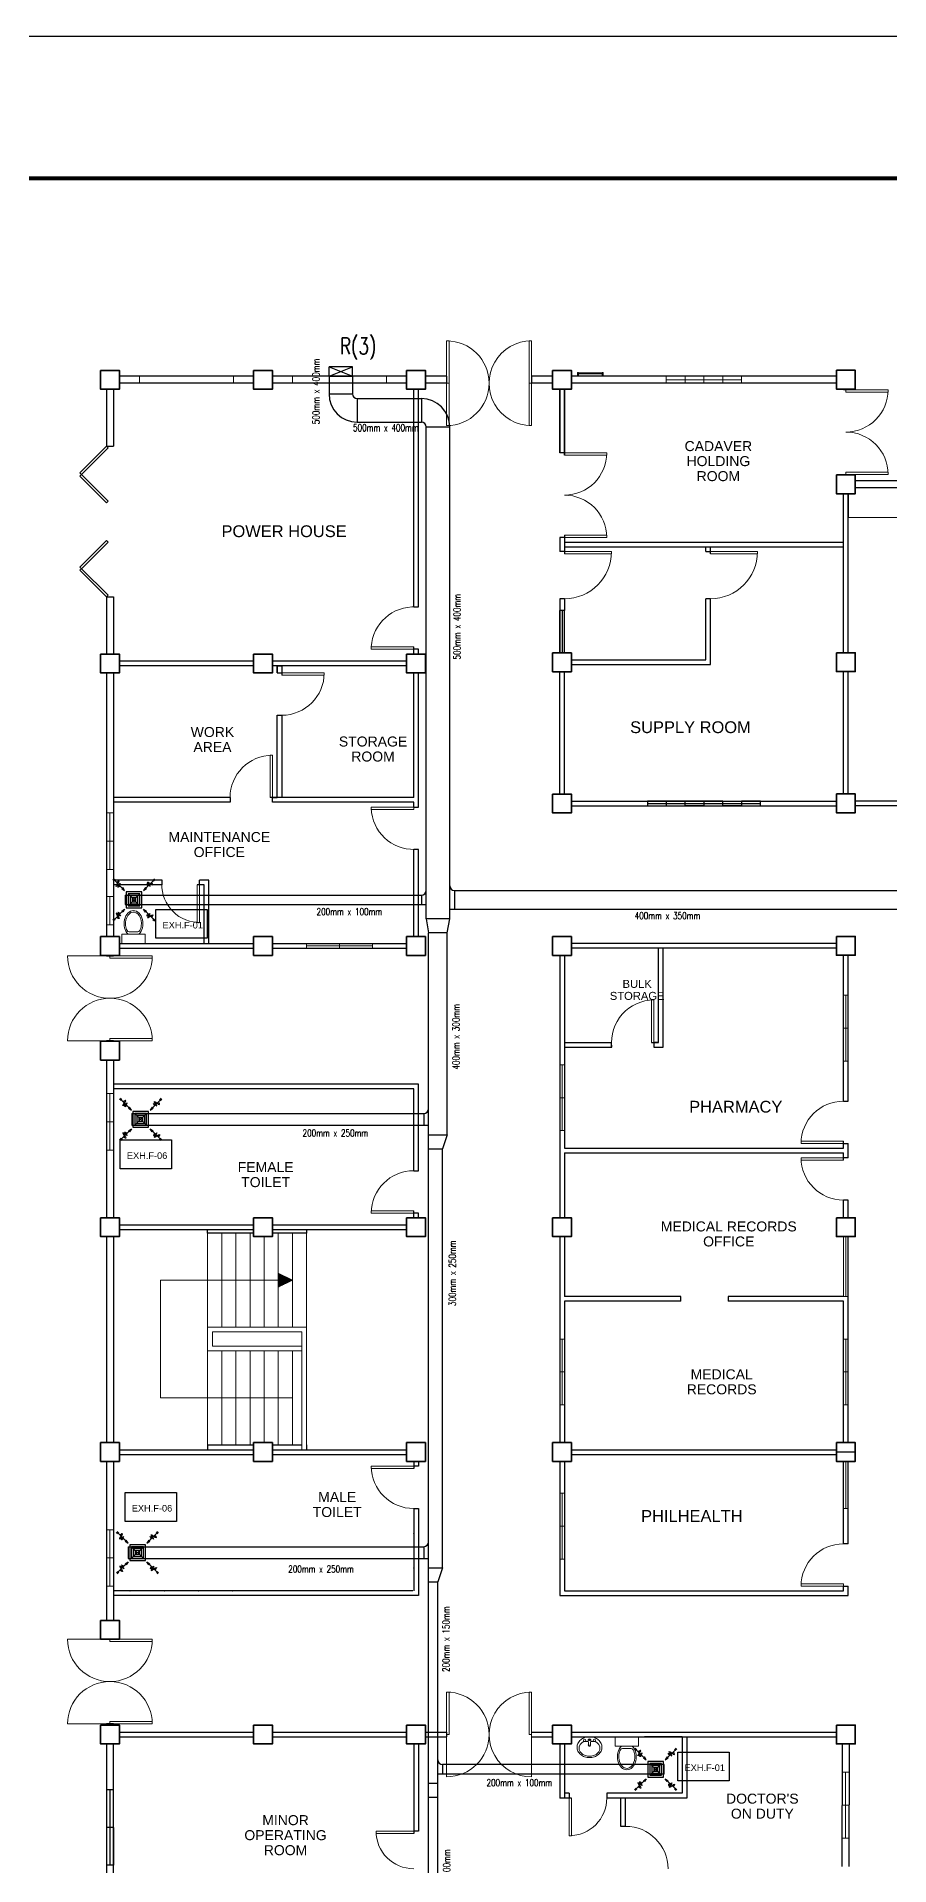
# Model space of a CAD drawing. Header units: millimetres. Extents: x 116 to 538, y 76 to 149.
# Drawn here: x 140.91 to 159.02, y 109.74 to 148.59 of the extents above; entities that cross this region are included whole.
import ezdxf

# ---------------------------------------------------------------- set-up
doc = ezdxf.new("R2010")
doc.units = ezdxf.units.MM
doc.header["$MEASUREMENT"] = 0
for name, color, linetype in [('.1', 1, 'Continuous'), ('AIR', 7, 'Continuous'), ('AIR-00', 8, 'Continuous'), ('AIR-03', 30, 'Continuous'), ('dimen', 7, 'Continuous'), ('ducting label', 7, 'Continuous'), ('exhaust', 7, 'Continuous'), ('label', 7, 'Continuous'), ('Legends', 7, 'Continuous'), ('template', 7, 'Continuous')]:
    doc.layers.add(name, color=color, linetype=linetype)
doc.styles.add('Arch-Dim', font='simplex.shx', dxfattribs={"width": 0.75})
doc.styles.get("Standard").update_dxf_attribs({"font": 'arial.ttf'})
doc.styles.add('SWISSLT175', font='swissl.ttf', dxfattribs={"height": 0.175})

# ---------------------------------------------------------------- blocks, each defined once
blk = doc.blocks.new('GRILL-C-IN')
at = {"layer": 'AIR-00', "color": 7, "ltscale": 3}
for p, q in [((-0.623, 0.601), (-0.674, 0.651)), ((-0.601, 0.623), (-0.651, 0.674)), ((-0.637, 0.637), (-0.3, 0.3)), ((0.637, 0.637), (0.3, 0.3)), ((0.601, 0.623), (0.651, 0.674)), ((0.623, 0.601), (0.674, 0.651)), ((-0.637, -0.637), (-0.3, -0.3)), ((0.637, -0.637), (0.3, -0.3)), ((-0.623, -0.601), (-0.674, -0.651)), ((-0.601, -0.623), (-0.651, -0.674)), ((0.601, -0.623), (0.651, -0.674)), ((0.623, -0.601), (0.674, -0.651))]:
    blk.add_line(p, q, dxfattribs=at)
at = {"layer": 'AIR-00', "color": 7}
for p, q in [((-0.188, 0.187), (0.187, -0.188)), ((0.187, 0.187), (-0.188, -0.188))]:
    blk.add_line(p, q, dxfattribs=at)
at = {"layer": 'AIR-00', "color": 7, "ltscale": 3}
for points in [[(-0.362, 0.393), (-0.393, 0.362), (-0.3, 0.3)], [(0.393, 0.362), (0.362, 0.393), (0.3, 0.3)], [(-0.362, -0.393), (-0.393, -0.362), (-0.3, -0.3)], [(0.393, -0.362), (0.362, -0.393), (0.3, -0.3)]]:
    blk.add_lwpolyline(points, close=True, dxfattribs=at)
at = {"layer": 'AIR-00', "color": 7}
for points in [[(-0.188, -0.188), (0.187, -0.188), (0.187, 0.187), (-0.188, 0.187)], [(-0.125, -0.125), (0.125, -0.125), (0.125, 0.125), (-0.125, 0.125)], [(-0.062, -0.062), (0.062, -0.062), (0.062, 0.062), (-0.062, 0.062)]]:
    blk.add_lwpolyline(points, close=True, dxfattribs=at)
at = {"layer": 'AIR-00', "color": 7, "ltscale": 3}
for points in [[(-0.441, 0.441), (-0.512, 0.404), (-0.432, 0.514), (-0.568, 0.43), (-0.477, 0.6), (-0.561, 0.561)], [(0.441, 0.441), (0.404, 0.512), (0.514, 0.432), (0.43, 0.568), (0.6, 0.477), (0.561, 0.561)], [(-0.441, -0.441), (-0.512, -0.404), (-0.432, -0.514), (-0.568, -0.43), (-0.477, -0.6), (-0.561, -0.561)], [(0.441, -0.441), (0.404, -0.512), (0.514, -0.432), (0.43, -0.568), (0.6, -0.477), (0.561, -0.561)]]:
    blk.add_spline(points, degree=3, dxfattribs=at)
for points in [[(-0.3, 0.3), (-0.362, 0.393), (-0.393, 0.362)], [(0.3, 0.3), (0.393, 0.362), (0.362, 0.393)], [(-0.3, -0.3), (-0.362, -0.393), (-0.393, -0.362)], [(0.3, -0.3), (0.393, -0.362), (0.362, -0.393)]]:
    blk.add_solid(points, dxfattribs=at)
at = {"layer": 'AIR-03', "color": 7}
blk.add_lwpolyline([(-0.25, -0.25), (0.25, -0.25), (0.25, 0.25), (-0.25, 0.25)], close=True, dxfattribs=at)

msp = doc.modelspace()

# ---------------------------------------------------------------- linework, layer by layer
at = {"layer": '.1', "color": 0}
msp.add_line((215.428, 148.586), (116.152, 148.586), dxfattribs=at)
at = {"color": 8, "lineweight": 13}
for p, q in [((149.621, 141.223), (149.621, 142.123)), ((149.621, 142.123), (149.671, 142.123)), ((149.671, 142.123), (149.671, 141.223)), ((151.421, 142.123), (151.371, 142.123)), ((151.371, 142.123), (151.371, 141.223)), ((151.421, 141.223), (151.421, 142.123)), ((149.621, 141.223), (149.621, 140.323)), ((149.621, 141.223), (149.671, 141.223)), ((149.671, 141.223), (149.621, 141.223)), ((149.621, 141.173), (149.621, 140.322)), ((149.671, 140.323), (149.671, 141.223)), ((151.371, 140.323), (151.371, 141.223)), ((151.371, 141.223), (151.421, 141.223)), ((151.371, 141.223), (151.421, 141.223)), ((151.421, 141.273), (151.421, 141.173)), ((151.421, 141.223), (151.421, 140.323)), ((151.421, 141.173), (151.421, 140.323)), ((158.046, 141.098), (158.046, 141.086)), ((158.046, 141.086), (158.096, 141.086)), ((158.096, 141.086), (158.996, 141.086)), ((158.096, 141.036), (158.096, 141.086)), ((158.996, 141.036), (158.096, 141.036)), ((158.146, 141.086), (158.146, 141.098)), ((158.996, 141.086), (158.996, 141.036)), ((149.621, 140.323), (149.671, 140.323)), ((151.421, 140.323), (151.371, 140.323)), ((152.121, 139.746), (153.021, 139.746)), ((153.021, 139.696), (152.121, 139.696)), ((153.021, 139.746), (153.021, 139.696)), ((158.046, 139.274), (158.046, 139.286)), ((158.046, 139.286), (158.096, 139.286)), ((158.996, 139.336), (158.096, 139.336)), ((158.096, 139.286), (158.096, 139.336)), ((158.096, 139.286), (158.996, 139.286)), ((158.146, 139.274), (158.146, 139.286)), ((158.996, 139.286), (158.996, 139.336)), ((153.021, 137.996), (152.121, 137.996)), ((152.121, 137.946), (153.021, 137.946)), ((153.021, 137.946), (153.021, 137.996)), ((152.121, 137.646), (153.121, 137.646)), ((153.121, 137.596), (152.121, 137.596)), ((153.121, 137.646), (153.121, 137.596)), ((155.221, 137.646), (156.221, 137.646)), ((156.221, 137.596), (155.221, 137.596)), ((148.021, 135.621), (148.921, 135.621)), ((148.021, 135.571), (148.021, 135.621)), ((148.921, 135.571), (148.021, 135.571)), ((146.121, 135.071), (147.021, 135.071)), ((147.021, 135.021), (146.121, 135.021)), ((147.021, 135.071), (147.021, 135.021)), ((145.871, 133.321), (145.871, 132.421)), ((145.921, 133.321), (145.871, 133.321)), ((145.921, 132.421), (145.921, 133.321)), ((148.021, 132.221), (148.021, 132.171)), ((148.921, 132.221), (148.021, 132.221)), ((148.021, 132.171), (148.921, 132.171)), ((148.921, 132.171), (148.921, 132.221)), ((144.321, 129.771), (144.321, 130.571)), ((144.371, 130.571), (144.371, 129.771)), ((144.371, 129.771), (144.321, 129.771)), ((142.471, 129.058), (141.571, 129.058)), ((142.471, 129.058), (143.371, 129.058)), ((142.471, 129.008), (142.471, 129.058)), ((143.371, 129.008), (142.471, 129.008)), ((143.371, 129.058), (143.371, 129.008)), ((154.021, 128.123), (153.971, 128.123)), ((153.971, 128.123), (153.971, 127.223)), ((154.021, 127.223), (154.021, 128.123)), ((142.471, 127.258), (141.571, 127.258)), ((142.471, 127.308), (143.371, 127.308)), ((142.471, 127.258), (142.471, 127.308)), ((143.371, 127.258), (142.471, 127.258)), ((143.371, 127.308), (143.371, 127.258)), ((157.146, 125.073), (157.146, 125.123)), ((157.146, 125.123), (158.046, 125.123)), ((158.046, 125.073), (157.146, 125.073)), ((157.146, 124.773), (157.146, 124.723)), ((158.046, 124.773), (157.146, 124.773)), ((157.146, 124.723), (158.046, 124.723)), ((148.021, 123.646), (148.921, 123.646)), ((148.021, 123.596), (148.021, 123.646)), ((148.921, 123.596), (148.021, 123.596)), ((148.921, 118.221), (148.021, 118.221)), ((148.021, 118.221), (148.021, 118.171)), ((148.021, 118.171), (148.921, 118.171)), ((148.921, 118.171), (148.921, 118.221)), ((157.146, 115.721), (158.046, 115.721)), ((157.146, 115.671), (157.146, 115.721)), ((158.046, 115.671), (157.146, 115.671)), ((158.046, 115.721), (158.046, 115.671)), ((142.471, 114.546), (141.571, 114.546)), ((142.471, 114.546), (143.371, 114.546)), ((142.471, 114.496), (142.471, 114.546)), ((143.371, 114.496), (142.471, 114.496)), ((143.371, 114.546), (143.371, 114.496)), ((149.621, 112.522), (149.621, 113.422)), ((149.621, 113.422), (149.671, 113.422)), ((149.671, 113.422), (149.671, 112.522)), ((151.421, 113.422), (151.371, 113.422)), ((151.371, 113.422), (151.371, 112.522)), ((151.421, 112.522), (151.421, 113.422)), ((142.471, 112.746), (141.571, 112.746)), ((142.471, 112.796), (143.371, 112.796)), ((142.471, 112.746), (142.471, 112.796)), ((143.371, 112.746), (142.471, 112.746)), ((143.371, 112.796), (143.371, 112.746)), ((149.671, 112.522), (149.621, 112.522)), ((149.621, 112.472), (149.621, 111.621)), ((149.671, 112.572), (149.671, 112.572)), ((150.515, 112.472), (150.526, 112.472)), ((150.521, 112.572), (150.521, 112.572)), ((150.521, 112.572), (150.521, 112.572)), ((151.371, 112.522), (151.421, 112.522)), ((151.421, 112.572), (151.421, 112.472)), ((151.421, 112.472), (151.421, 111.622)), ((152.221, 111.172), (152.221, 110.372)), ((152.271, 111.172), (152.221, 111.172)), ((152.271, 110.372), (152.271, 111.172)), ((148.921, 110.471), (148.121, 110.471)), ((148.121, 110.471), (148.121, 110.421)), ((148.121, 110.421), (148.921, 110.421)), ((148.921, 110.421), (148.921, 110.471)), ((152.221, 110.372), (152.271, 110.372))]:
    msp.add_line(p, q, dxfattribs=at)
at = {"color": 8, "lineweight": 9}
for p, q in [((152.421, 141.451), (152.401, 141.451)), ((152.401, 141.451), (152.401, 141.371)), ((152.421, 141.371), (152.421, 141.451)), ((152.671, 141.441), (152.421, 141.441)), ((152.671, 141.421), (152.421, 141.421)), ((152.671, 141.441), (152.921, 141.441)), ((152.671, 141.421), (152.921, 141.421)), ((152.921, 141.371), (152.921, 141.451)), ((152.921, 141.451), (152.941, 141.451)), ((152.941, 141.451), (152.941, 141.371)), ((143.096, 141.373), (143.096, 141.223)), ((145.096, 141.373), (145.096, 141.223)), ((147.346, 141.373), (146.346, 141.373)), ((146.346, 141.373), (146.346, 141.223)), ((147.346, 141.373), (148.346, 141.373)), ((148.346, 141.373), (148.346, 141.223)), ((155.083, 141.373), (154.283, 141.373)), ((154.283, 141.373), (154.283, 141.223)), ((155.883, 141.298), (154.283, 141.298)), ((154.683, 141.373), (154.683, 141.223)), ((155.083, 141.373), (155.883, 141.373)), ((155.083, 141.373), (155.083, 141.223)), ((155.483, 141.373), (155.483, 141.223)), ((155.883, 141.373), (155.883, 141.223)), ((158.146, 138.374), (164.046, 138.374)), ((142.546, 132.096), (142.396, 132.096)), ((142.471, 132.096), (142.471, 130.896)), ((142.546, 131.496), (142.546, 132.096)), ((142.546, 131.496), (142.396, 131.496)), ((142.546, 131.496), (142.546, 130.896)), ((142.546, 130.896), (142.396, 130.896)), ((142.396, 129.721), (142.396, 130.321)), ((142.396, 130.321), (142.546, 130.321)), ((142.471, 130.321), (142.471, 129.721)), ((142.546, 129.721), (142.396, 129.721)), ((142.721, 129.321), (142.721, 129.521)), ((142.721, 129.521), (143.221, 129.521)), ((142.88, 129.571), (143.061, 129.571)), ((143.221, 129.521), (143.221, 129.321)), ((143.221, 129.321), (142.721, 129.321)), ((146.646, 129.221), (146.646, 129.321)), ((148.046, 129.271), (146.646, 129.271)), ((148.046, 129.221), (146.646, 129.221)), ((147.346, 129.321), (148.046, 129.321)), ((147.346, 129.321), (147.346, 129.221)), ((148.046, 129.321), (148.046, 129.221)), ((158.046, 127.523), (158.046, 128.223)), ((158.046, 128.223), (158.146, 128.223)), ((158.096, 128.223), (158.096, 126.823)), ((158.146, 128.223), (158.146, 126.823)), ((158.046, 127.523), (158.146, 127.523)), ((152.021, 126.748), (152.121, 126.748)), ((152.071, 126.748), (152.071, 125.348)), ((158.146, 126.823), (158.046, 126.823)), ((142.546, 126.133), (142.396, 126.133)), ((142.471, 126.133), (142.471, 124.933)), ((152.021, 126.048), (152.121, 126.048)), ((142.396, 125.533), (142.546, 125.533)), ((152.121, 125.348), (152.021, 125.348)), ((142.546, 124.933), (142.396, 124.933)), ((142.853, 123.346), (143.353, 123.346)), ((143.796, 123.346), (144.296, 123.346)), ((144.546, 123.346), (144.596, 123.346)), ((144.546, 121.171), (144.546, 123.171)), ((145.246, 123.346), (144.746, 123.346)), ((144.846, 121.171), (144.846, 123.171)), ((145.146, 121.171), (145.146, 123.171)), ((145.346, 123.346), (145.396, 123.346)), ((145.446, 121.171), (145.446, 123.171)), ((146.046, 123.171), (146.046, 121.171)), ((146.346, 123.171), (146.346, 121.171)), ((146.646, 123.171), (146.646, 121.171)), ((145.746, 123.096), (145.746, 121.171)), ((158.046, 121.823), (158.046, 123.098)), ((158.096, 123.098), (158.096, 121.823)), ((143.546, 119.671), (143.546, 122.171)), ((143.546, 122.171), (146.046, 122.171)), ((145.446, 122.171), (145.246, 122.171)), ((145.446, 122.171), (145.646, 122.171)), ((146.046, 122.171), (146.046, 122.321)), ((146.346, 122.171), (146.046, 122.321)), ((146.046, 122.171), (146.346, 122.171)), ((146.046, 122.171), (146.046, 122.021)), ((146.346, 122.171), (146.046, 122.021)), ((146.056, 122.171), (146.056, 122.316)), ((146.056, 122.171), (146.056, 122.026)), ((146.066, 122.171), (146.066, 122.311)), ((146.066, 122.171), (146.066, 122.031)), ((146.076, 122.171), (146.076, 122.306)), ((146.076, 122.171), (146.076, 122.036)), ((146.086, 122.171), (146.086, 122.301)), ((146.086, 122.171), (146.086, 122.041)), ((146.096, 122.171), (146.096, 122.296)), ((146.096, 122.171), (146.096, 122.046)), ((146.106, 122.171), (146.106, 122.291)), ((146.106, 122.171), (146.106, 122.051)), ((146.116, 122.171), (146.116, 122.286)), ((146.116, 122.171), (146.116, 122.056)), ((146.126, 122.171), (146.126, 122.281)), ((146.126, 122.171), (146.126, 122.061)), ((146.136, 122.171), (146.136, 122.276)), ((146.136, 122.171), (146.136, 122.066)), ((146.146, 122.171), (146.146, 122.271)), ((146.146, 122.171), (146.146, 122.071)), ((146.156, 122.171), (146.156, 122.266)), ((146.156, 122.171), (146.156, 122.076)), ((146.166, 122.171), (146.166, 122.261)), ((146.166, 122.171), (146.166, 122.081)), ((146.176, 122.171), (146.176, 122.256)), ((146.176, 122.171), (146.176, 122.086)), ((146.186, 122.171), (146.186, 122.251)), ((146.186, 122.171), (146.186, 122.091)), ((146.196, 122.171), (146.196, 122.246)), ((146.196, 122.171), (146.196, 122.096)), ((146.206, 122.171), (146.206, 122.241)), ((146.206, 122.171), (146.206, 122.101)), ((146.216, 122.171), (146.216, 122.236)), ((146.216, 122.171), (146.216, 122.106)), ((146.226, 122.171), (146.226, 122.231)), ((146.226, 122.171), (146.226, 122.111)), ((146.236, 122.171), (146.236, 122.226)), ((146.236, 122.171), (146.236, 122.116)), ((146.246, 122.171), (146.246, 122.221)), ((146.246, 122.171), (146.246, 122.121)), ((146.256, 122.171), (146.256, 122.216)), ((146.256, 122.171), (146.256, 122.126)), ((146.266, 122.171), (146.266, 122.211)), ((146.266, 122.171), (146.266, 122.131)), ((146.276, 122.171), (146.276, 122.206)), ((146.276, 122.171), (146.276, 122.136)), ((146.286, 122.171), (146.286, 122.201)), ((146.286, 122.171), (146.286, 122.141)), ((146.296, 122.171), (146.296, 122.196)), ((146.296, 122.171), (146.296, 122.146)), ((146.306, 122.171), (146.306, 122.191)), ((146.306, 122.171), (146.306, 122.151)), ((146.316, 122.171), (146.316, 122.186)), ((146.316, 122.171), (146.316, 122.156)), ((146.326, 122.171), (146.326, 122.181)), ((146.326, 122.171), (146.326, 122.161)), ((146.336, 122.171), (146.336, 122.176)), ((146.336, 122.171), (146.336, 122.166)), ((158.046, 121.823), (158.146, 121.823)), ((146.646, 121.171), (144.546, 121.171)), ((144.546, 121.171), (144.546, 121.071)), ((144.546, 120.771), (144.546, 121.071)), ((144.646, 120.771), (144.646, 121.071)), ((144.646, 121.071), (146.496, 121.071)), ((146.496, 121.071), (146.546, 121.071)), ((146.546, 121.071), (146.546, 120.771)), ((146.646, 121.071), (146.646, 121.171)), ((146.646, 121.071), (146.646, 120.771)), ((152.021, 120.922), (152.121, 120.922)), ((152.071, 120.922), (152.071, 119.522)), ((158.046, 120.922), (158.146, 120.922)), ((158.096, 120.922), (158.096, 119.522)), ((144.546, 118.671), (144.546, 120.771)), ((144.546, 120.671), (146.546, 120.671)), ((146.496, 120.771), (144.646, 120.771)), ((144.846, 118.671), (144.846, 120.671)), ((145.146, 118.671), (145.146, 120.671)), ((145.446, 118.671), (145.446, 120.671)), ((145.746, 118.721), (145.746, 120.671)), ((146.046, 118.671), (146.046, 120.671)), ((146.346, 118.671), (146.346, 120.671)), ((146.496, 120.771), (146.546, 120.771)), ((146.546, 120.771), (146.546, 118.571)), ((146.646, 120.671), (146.646, 120.771)), ((146.646, 118.671), (146.646, 120.671)), ((152.021, 120.222), (152.121, 120.222)), ((158.046, 120.222), (158.146, 120.222)), ((144.546, 119.671), (143.546, 119.671)), ((146.346, 119.671), (144.546, 119.671)), ((152.121, 119.522), (152.021, 119.522)), ((158.146, 119.522), (158.046, 119.522)), ((142.853, 118.471), (143.353, 118.471)), ((143.796, 118.471), (144.296, 118.471)), ((145.246, 118.471), (144.746, 118.471)), ((158.046, 118.323), (158.046, 117.323)), ((158.096, 118.323), (158.096, 117.323)), ((152.021, 116.946), (152.021, 117.646)), ((152.021, 117.646), (152.121, 117.646)), ((152.071, 117.646), (152.071, 116.246)), ((152.121, 117.646), (152.121, 116.246)), ((158.046, 117.323), (158.146, 117.323)), ((152.021, 116.946), (152.121, 116.946)), ((142.546, 116.871), (142.396, 116.871)), ((142.471, 116.871), (142.471, 115.671)), ((142.396, 116.271), (142.546, 116.271)), ((152.121, 116.246), (152.021, 116.246)), ((142.546, 115.671), (142.396, 115.671)), ((142.671, 115.571), (142.666, 115.571)), ((143.125, 115.571), (142.671, 115.571)), ((142.812, 115.571), (142.742, 115.571)), ((143.125, 115.571), (143.13, 115.571)), ((143.396, 115.571), (143.391, 115.571)), ((143.85, 115.571), (143.396, 115.571)), ((143.537, 115.571), (143.467, 115.571)), ((143.85, 115.571), (143.855, 115.571)), ((144.121, 115.571), (144.116, 115.571)), ((144.121, 115.571), (144.575, 115.571)), ((144.434, 115.571), (144.504, 115.571)), ((144.575, 115.571), (144.58, 115.571)), ((144.844, 115.571), (144.839, 115.571)), ((144.844, 115.571), (145.298, 115.571)), ((145.157, 115.571), (145.227, 115.571)), ((145.298, 115.571), (145.303, 115.571)), ((152.64, 112.274), (152.626, 112.396)), ((152.669, 112.274), (152.682, 112.396)), ((153.196, 112.472), (153.696, 112.472)), ((153.196, 112.272), (153.196, 112.472)), ((153.696, 112.272), (153.196, 112.272)), ((153.696, 112.472), (153.696, 112.272)), ((153.536, 112.222), (153.355, 112.222)), ((158.167, 111.721), (158.019, 111.721)), ((158.019, 111.721), (158.019, 110.321)), ((158.093, 111.721), (158.089, 110.321)), ((158.167, 111.021), (158.167, 111.721)), ((158.167, 111.021), (158.019, 111.021)), ((158.019, 110.321), (158.165, 110.321))]:
    msp.add_line(p, q, dxfattribs=at)
at = {"color": 8, "lineweight": 25}
for p, q in [((142.396, 141.096), (142.396, 139.883)), ((142.396, 141.096), (142.396, 139.883)), ((142.546, 141.096), (142.546, 139.883)), ((145.521, 141.373), (142.671, 141.373)), ((145.521, 141.223), (142.671, 141.223)), ((148.771, 141.373), (145.921, 141.373)), ((148.771, 141.223), (145.921, 141.223)), ((148.921, 136.471), (148.921, 141.096)), ((149.021, 136.471), (149.021, 141.096)), ((149.621, 141.373), (149.171, 141.373)), ((149.621, 141.373), (149.171, 141.373)), ((149.621, 141.223), (149.171, 141.223)), ((149.621, 141.373), (149.621, 141.223)), ((151.871, 141.373), (151.421, 141.373)), ((151.871, 141.373), (151.421, 141.373)), ((151.421, 141.373), (151.421, 141.223)), ((151.871, 141.223), (151.421, 141.223)), ((152.021, 139.746), (152.021, 141.096)), ((152.021, 141.096), (152.021, 139.746)), ((152.121, 139.696), (152.121, 141.096)), ((152.121, 141.096), (152.121, 139.696)), ((157.896, 141.373), (152.271, 141.373)), ((157.896, 141.223), (152.271, 141.223)), ((142.396, 139.883), (142.546, 139.883)), ((152.121, 139.746), (152.021, 139.746)), ((163.896, 139.149), (158.296, 139.149)), ((158.046, 135.499), (158.046, 138.874)), ((158.046, 138.346), (158.046, 138.874)), ((158.146, 135.499), (158.146, 138.874)), ((158.146, 138.874), (158.146, 138.374)), ((163.896, 138.999), (158.296, 138.999)), ((152.021, 137.946), (152.021, 137.646)), ((152.121, 137.946), (152.021, 137.946)), ((152.121, 137.996), (152.121, 137.596)), ((152.121, 137.646), (152.021, 137.646)), ((152.121, 137.846), (158.046, 137.846)), ((152.121, 137.746), (158.046, 137.746)), ((155.121, 137.646), (155.121, 137.746)), ((155.121, 137.646), (155.221, 137.646)), ((155.221, 137.596), (155.221, 137.746)), ((142.396, 136.683), (142.396, 135.471)), ((142.396, 136.683), (142.396, 135.471)), ((142.396, 136.683), (142.546, 136.683)), ((142.546, 136.683), (142.546, 135.471)), ((152.021, 136.646), (152.021, 136.396)), ((152.121, 136.646), (152.021, 136.646)), ((152.121, 136.646), (152.121, 136.396)), ((155.221, 136.646), (155.121, 136.646)), ((155.121, 135.346), (155.121, 136.646)), ((155.221, 135.246), (155.221, 136.646)), ((148.921, 135.471), (148.921, 135.621)), ((149.021, 135.571), (148.921, 135.571)), ((149.021, 135.471), (149.021, 135.571)), ((145.521, 135.321), (142.671, 135.321)), ((145.521, 135.221), (142.671, 135.221)), ((148.771, 135.321), (145.921, 135.321)), ((148.771, 135.221), (145.921, 135.221)), ((146.021, 135.221), (146.121, 135.221)), ((146.021, 135.071), (146.021, 135.221)), ((146.021, 135.221), (146.021, 135.071)), ((146.121, 135.221), (146.121, 135.021)), ((152.271, 135.346), (155.121, 135.346)), ((152.271, 135.246), (155.121, 135.246)), ((142.396, 135.071), (142.396, 129.471)), ((142.546, 135.071), (142.546, 129.471)), ((146.021, 135.071), (146.121, 135.071)), ((148.921, 132.421), (148.921, 135.071)), ((149.021, 132.221), (149.021, 135.071)), ((152.021, 132.496), (152.021, 135.096)), ((152.121, 132.496), (152.121, 135.096)), ((158.046, 132.499), (158.046, 135.099)), ((158.146, 132.499), (158.146, 135.099)), ((146.021, 132.421), (146.021, 134.171)), ((146.021, 134.171), (146.121, 134.171)), ((146.121, 134.171), (146.121, 132.421)), ((145.021, 132.421), (142.546, 132.421)), ((145.021, 132.321), (142.546, 132.321)), ((145.021, 132.421), (145.021, 132.321)), ((148.921, 132.421), (145.871, 132.421)), ((145.921, 132.421), (146.021, 132.421)), ((145.921, 132.321), (145.921, 132.421)), ((148.921, 132.321), (145.921, 132.321)), ((148.921, 132.221), (148.921, 132.321)), ((148.921, 132.221), (149.021, 132.221)), ((152.271, 132.346), (157.896, 132.346)), ((152.271, 132.246), (157.896, 132.246)), ((163.896, 132.349), (158.296, 132.349)), ((163.896, 132.249), (158.296, 132.249)), ((148.921, 129.471), (148.921, 131.321)), ((149.021, 131.321), (148.921, 131.321)), ((149.021, 129.471), (149.021, 131.321)), ((143.577, 130.671), (142.546, 130.671)), ((143.571, 130.571), (142.546, 130.571)), ((143.571, 130.671), (143.571, 130.571)), ((144.471, 130.571), (144.321, 130.571)), ((144.57, 130.671), (144.371, 130.671)), ((144.371, 130.571), (144.371, 130.671)), ((144.471, 130.571), (144.371, 130.571)), ((144.471, 129.321), (144.471, 130.571)), ((144.571, 129.321), (144.57, 130.671)), ((142.396, 129.071), (142.396, 129.058)), ((142.396, 129.058), (142.546, 129.058)), ((142.546, 129.071), (142.546, 129.058)), ((142.671, 129.321), (145.521, 129.321)), ((142.671, 129.221), (145.521, 129.221)), ((145.921, 129.321), (148.771, 129.321)), ((145.921, 129.221), (148.771, 129.221)), ((152.021, 129.071), (152.021, 123.496)), ((152.121, 129.071), (152.121, 124.973)), ((157.896, 129.323), (152.271, 129.323)), ((157.896, 129.223), (152.271, 129.223)), ((154.121, 127.223), (154.121, 129.223)), ((154.221, 127.123), (154.221, 129.223)), ((158.046, 125.973), (158.046, 129.073)), ((158.146, 125.973), (158.146, 129.073)), ((142.546, 127.258), (142.396, 127.258)), ((142.396, 127.246), (142.396, 127.258)), ((142.546, 127.246), (142.546, 127.258)), ((152.121, 127.223), (153.121, 127.223)), ((152.121, 127.123), (153.126, 127.123)), ((152.121, 127.123), (152.121, 124.973)), ((153.121, 127.123), (153.121, 127.223)), ((153.971, 127.223), (154.121, 127.223)), ((154.121, 127.223), (154.021, 127.223)), ((154.021, 127.223), (154.021, 127.123)), ((154.021, 127.123), (154.221, 127.123)), ((142.396, 126.846), (142.396, 123.496)), ((142.546, 126.846), (142.396, 126.846)), ((142.546, 126.846), (142.546, 123.496)), ((149.021, 126.333), (142.546, 126.333)), ((149.021, 124.496), (149.021, 126.333)), ((148.921, 126.233), (142.546, 126.233)), ((148.921, 124.496), (148.921, 126.233)), ((158.046, 125.973), (158.146, 125.973)), ((158.046, 124.973), (158.046, 125.123)), ((152.121, 124.973), (158.046, 124.973)), ((152.121, 124.873), (152.121, 123.496)), ((152.121, 124.873), (158.046, 124.873)), ((158.046, 125.073), (158.146, 125.073)), ((158.046, 124.723), (158.046, 124.873)), ((158.146, 124.773), (158.046, 124.773)), ((158.146, 124.773), (158.146, 125.073)), ((148.921, 124.496), (149.021, 124.496)), ((148.921, 123.496), (148.921, 123.646)), ((149.021, 123.596), (148.921, 123.596)), ((149.021, 123.496), (149.021, 123.596)), ((158.046, 123.498), (158.046, 123.873)), ((158.146, 123.873), (158.046, 123.873)), ((158.146, 123.498), (158.146, 123.873)), ((142.671, 123.346), (145.521, 123.346)), ((142.671, 123.246), (145.521, 123.246)), ((143.596, 123.346), (144.496, 123.346)), ((143.596, 123.346), (144.496, 123.346)), ((145.921, 123.346), (148.771, 123.346)), ((145.921, 123.246), (148.771, 123.246)), ((142.396, 123.096), (142.396, 118.721)), ((142.546, 123.096), (142.546, 118.721)), ((152.021, 123.096), (152.021, 118.721)), ((152.121, 123.096), (152.121, 121.823)), ((158.146, 118.723), (158.146, 123.098)), ((154.596, 121.823), (152.121, 121.823)), ((152.121, 121.723), (152.121, 118.721)), ((154.596, 121.723), (152.121, 121.723)), ((154.596, 121.723), (154.596, 121.823)), ((158.046, 121.823), (155.596, 121.823)), ((155.596, 121.823), (155.596, 121.723)), ((158.046, 121.823), (155.596, 121.823)), ((158.046, 121.723), (155.596, 121.723)), ((158.046, 118.723), (158.046, 121.723)), ((142.671, 118.571), (145.521, 118.571)), ((145.921, 118.571), (148.771, 118.571)), ((152.271, 118.571), (157.896, 118.571)), ((157.896, 118.523), (158.296, 118.523)), ((142.396, 118.321), (142.396, 114.946)), ((142.546, 118.321), (142.546, 114.946)), ((142.671, 118.471), (145.521, 118.471)), ((145.921, 118.471), (148.771, 118.471)), ((148.921, 118.321), (148.921, 118.171)), ((149.021, 118.221), (148.921, 118.221)), ((149.021, 118.321), (149.021, 118.221)), ((152.021, 118.321), (152.021, 115.471)), ((152.121, 118.321), (152.121, 115.571)), ((152.271, 118.471), (157.896, 118.471)), ((158.046, 116.571), (158.046, 118.323)), ((158.146, 116.571), (158.146, 118.323)), ((148.921, 117.321), (148.921, 115.571)), ((148.921, 117.321), (149.021, 117.321)), ((149.021, 117.321), (149.021, 115.471)), ((158.146, 116.571), (158.046, 116.571)), ((148.901, 115.571), (142.546, 115.571)), ((149.021, 115.471), (142.546, 115.471)), ((152.021, 115.471), (158.146, 115.471)), ((152.121, 115.571), (158.046, 115.571)), ((158.046, 115.571), (158.046, 115.671)), ((158.046, 115.571), (158.046, 115.671)), ((158.046, 115.671), (158.146, 115.671)), ((158.146, 115.471), (158.146, 115.671)), ((142.546, 114.546), (142.396, 114.546)), ((142.546, 112.746), (142.396, 112.746)), ((142.396, 112.746), (142.396, 112.721)), ((142.546, 112.721), (142.546, 112.746)), ((142.396, 112.321), (142.396, 106.721)), ((142.546, 108.771), (142.546, 112.321)), ((142.671, 112.571), (145.521, 112.571)), ((142.671, 112.471), (145.521, 112.471)), ((145.921, 112.571), (148.771, 112.571)), ((145.921, 112.471), (148.771, 112.471)), ((148.921, 112.321), (148.921, 110.421)), ((149.021, 112.321), (149.021, 110.471)), ((149.171, 112.571), (149.621, 112.572)), ((149.171, 112.471), (149.621, 112.472)), ((149.621, 112.572), (149.621, 112.472)), ((151.421, 112.572), (151.871, 112.572)), ((151.421, 112.472), (151.871, 112.472)), ((152.021, 112.321), (152.021, 111.172)), ((152.121, 112.321), (152.121, 111.172)), ((152.271, 112.572), (157.896, 112.573)), ((152.271, 112.472), (157.896, 112.473)), ((152.271, 112.472), (154.621, 112.472)), ((154.621, 112.472), (153.821, 112.472)), ((154.621, 112.472), (154.721, 112.472)), ((154.621, 112.472), (154.621, 111.272)), ((154.721, 112.472), (154.721, 111.172)), ((158.021, 112.323), (158.013, 109.721)), ((158.171, 112.322), (158.163, 109.721)), ((152.121, 111.172), (152.021, 111.172)), ((152.221, 111.272), (152.121, 111.272)), ((152.271, 111.172), (152.121, 111.172)), ((152.221, 111.272), (152.221, 111.172)), ((154.621, 111.272), (153.021, 111.272)), ((153.021, 111.272), (153.021, 111.172)), ((154.721, 111.172), (153.021, 111.172)), ((153.321, 110.571), (153.321, 111.172)), ((153.421, 110.571), (153.421, 111.172)), ((149.021, 110.471), (148.921, 110.471)), ((153.421, 110.571), (153.321, 110.571))]:
    msp.add_line(p, q, dxfattribs=at)
at = {"color": 8, "lineweight": -2}
for p, q in [((148.921, 136.471), (149.021, 136.471)), ((152.021, 135.496), (152.021, 136.396)), ((152.021, 136.396), (152.021, 135.496)), ((152.121, 136.396), (152.021, 136.396)), ((152.071, 136.396), (152.071, 135.496)), ((152.121, 135.496), (152.121, 136.396)), ((152.121, 135.496), (152.121, 136.396)), ((155.121, 135.246), (155.221, 135.246)), ((155.083, 132.346), (153.883, 132.346)), ((153.883, 132.346), (153.883, 132.246)), ((153.883, 132.296), (156.283, 132.296)), ((153.883, 132.246), (156.283, 132.246)), ((154.683, 132.346), (154.283, 132.346)), ((154.283, 132.346), (154.283, 132.246)), ((154.683, 132.246), (154.683, 132.346)), ((155.083, 132.246), (154.683, 132.246)), ((155.483, 132.346), (155.083, 132.346)), ((155.083, 132.346), (155.083, 132.246)), ((155.483, 132.246), (155.483, 132.346)), ((155.883, 132.246), (155.483, 132.246)), ((156.283, 132.346), (155.883, 132.346)), ((155.883, 132.346), (155.883, 132.246)), ((156.283, 132.246), (156.283, 132.346)), ((143.577, 130.671), (143.571, 130.671)), ((153.126, 127.123), (153.121, 127.123)), ((144.546, 123.171), (144.546, 123.246)), ((145.521, 123.171), (144.546, 123.171)), ((145.921, 123.346), (146.246, 123.346)), ((146.646, 123.171), (145.921, 123.171)), ((146.646, 123.246), (146.646, 123.171)), ((144.546, 118.671), (144.546, 118.571)), ((144.546, 118.671), (145.521, 118.671)), ((145.921, 118.671), (146.546, 118.671)), ((146.646, 118.671), (146.646, 118.571)), ((142.546, 115.571), (142.546, 115.471)), ((142.546, 111.346), (142.396, 111.346)), ((142.471, 111.346), (142.471, 109.746)), ((142.546, 110.546), (142.546, 111.346)), ((142.546, 110.546), (142.396, 110.546)), ((142.546, 110.546), (142.546, 109.746)), ((142.546, 109.746), (142.396, 109.746))]:
    msp.add_line(p, q, dxfattribs=at)
at = {"color": 8, "lineweight": 35}
for points in [[(142.271, 141.496), (142.671, 141.496), (142.671, 141.096), (142.271, 141.096)], [(145.521, 141.496), (145.921, 141.496), (145.921, 141.096), (145.521, 141.096)], [(148.771, 141.496), (149.171, 141.496), (149.171, 141.096), (148.771, 141.096)], [(151.871, 141.496), (152.271, 141.496), (152.271, 141.096), (151.871, 141.096)], [(157.896, 141.498), (158.296, 141.498), (158.296, 141.098), (157.896, 141.098)], [(157.896, 139.274), (158.296, 139.274), (158.296, 138.874), (157.896, 138.874)], [(142.271, 135.471), (142.671, 135.471), (142.671, 135.071), (142.271, 135.071)], [(145.521, 135.471), (145.921, 135.471), (145.921, 135.071), (145.521, 135.071)], [(148.771, 135.471), (149.171, 135.471), (149.171, 135.071), (148.771, 135.071)], [(151.871, 135.496), (152.271, 135.496), (152.271, 135.096), (151.871, 135.096)], [(157.896, 135.499), (158.296, 135.499), (158.296, 135.099), (157.896, 135.099)], [(151.871, 132.496), (152.271, 132.496), (152.271, 132.096), (151.871, 132.096)], [(157.896, 132.499), (158.296, 132.499), (158.296, 132.099), (157.896, 132.099)], [(142.271, 129.471), (142.671, 129.471), (142.671, 129.071), (142.271, 129.071)], [(145.521, 129.471), (145.921, 129.471), (145.921, 129.071), (145.521, 129.071)], [(148.771, 129.471), (149.171, 129.471), (149.171, 129.071), (148.771, 129.071)], [(151.871, 129.471), (152.271, 129.471), (152.271, 129.071), (151.871, 129.071)], [(157.896, 129.473), (158.296, 129.473), (158.296, 129.073), (157.896, 129.073)], [(142.271, 127.246), (142.671, 127.246), (142.671, 126.846), (142.271, 126.846)], [(142.271, 123.496), (142.671, 123.496), (142.671, 123.096), (142.271, 123.096)], [(145.521, 123.496), (145.921, 123.496), (145.921, 123.096), (145.521, 123.096)], [(148.771, 123.496), (149.171, 123.496), (149.171, 123.096), (148.771, 123.096)], [(151.871, 123.496), (152.271, 123.496), (152.271, 123.096), (151.871, 123.096)], [(157.896, 123.498), (158.296, 123.498), (158.296, 123.098), (157.896, 123.098)], [(142.271, 118.721), (142.671, 118.721), (142.671, 118.321), (142.271, 118.321)], [(145.521, 118.721), (145.921, 118.721), (145.921, 118.321), (145.521, 118.321)], [(148.771, 118.721), (149.171, 118.721), (149.171, 118.321), (148.771, 118.321)], [(151.871, 118.721), (152.271, 118.721), (152.271, 118.321), (151.871, 118.321)], [(157.896, 118.723), (158.296, 118.723), (158.296, 118.323), (157.896, 118.323)], [(142.271, 114.946), (142.671, 114.946), (142.671, 114.546), (142.271, 114.546)], [(142.271, 112.721), (142.671, 112.721), (142.671, 112.321), (142.271, 112.321)], [(145.521, 112.721), (145.921, 112.721), (145.921, 112.321), (145.521, 112.321)], [(148.771, 112.721), (149.171, 112.721), (149.171, 112.321), (148.771, 112.321)], [(151.871, 112.721), (152.271, 112.721), (152.271, 112.321), (151.871, 112.321)], [(157.896, 112.723), (158.296, 112.723), (158.296, 112.323), (157.896, 112.323)]]:
    msp.add_lwpolyline(points, close=True, dxfattribs=at)
at = {"color": 8, "lineweight": 9}
for points in [[(143.096, 141.373), (145.096, 141.373), (145.096, 141.223), (143.096, 141.223)], [(146.346, 141.373), (148.346, 141.373), (148.346, 141.223), (146.346, 141.223)], [(154.283, 141.373), (155.883, 141.373), (155.883, 141.223), (154.283, 141.223)], [(142.396, 132.096), (142.546, 132.096), (142.546, 130.896), (142.396, 130.896)], [(153.883, 132.346), (156.283, 132.346), (156.283, 132.246), (153.883, 132.246)], [(142.396, 130.321), (142.546, 130.321), (142.546, 129.721), (142.396, 129.721)], [(146.646, 129.321), (148.046, 129.321), (148.046, 129.221), (146.646, 129.221)], [(158.046, 128.223), (158.146, 128.223), (158.146, 126.823), (158.046, 126.823)], [(152.021, 126.748), (152.121, 126.748), (152.121, 125.348), (152.021, 125.348)], [(152.021, 126.748), (152.121, 126.748), (152.121, 125.348), (152.021, 125.348)], [(142.396, 126.133), (142.546, 126.133), (142.546, 124.933), (142.396, 124.933)], [(158.046, 123.098), (158.146, 123.098), (158.146, 121.823), (158.046, 121.823)], [(152.021, 120.922), (152.121, 120.922), (152.121, 119.522), (152.021, 119.522)], [(158.046, 120.922), (158.146, 120.922), (158.146, 119.522), (158.046, 119.522)], [(158.046, 118.323), (158.146, 118.323), (158.146, 117.323), (158.046, 117.323)], [(152.021, 117.646), (152.121, 117.646), (152.121, 116.246), (152.021, 116.246)], [(142.396, 116.871), (142.546, 116.871), (142.546, 115.671), (142.396, 115.671)], [(158.019, 111.721), (158.165, 111.721), (158.165, 110.321), (158.019, 110.321)], [(142.396, 111.346), (142.546, 111.346), (142.546, 109.746), (142.396, 109.746)]]:
    msp.add_lwpolyline(points, close=True, dxfattribs=at)
at = {"color": 8, "lineweight": 13}
for points in [[(142.431, 139.848), (142.396, 139.883), (141.83, 139.317), (141.865, 139.282)], [(142.431, 138.716), (142.396, 138.681), (141.83, 139.247), (141.865, 139.282)], [(142.431, 137.85), (142.396, 137.885), (141.83, 137.319), (141.865, 137.284)], [(142.431, 136.718), (142.396, 136.683), (141.83, 137.249), (141.865, 137.284)]]:
    msp.add_lwpolyline(points, close=True, dxfattribs=at)
at = {"color": 8, "lineweight": 9}
for points in [[(152.877, 112.23, -0.124838), (152.861, 112.167, -0.105788), (152.812, 112.11, -0.086697), (152.742, 112.073, -0.076776), (152.654, 112.06, -0.076776), (152.567, 112.073, -0.086697), (152.497, 112.11, -0.105788), (152.448, 112.167, -0.124838), (152.432, 112.23, -0.124838), (152.448, 112.292, -0.105788), (152.497, 112.35, -0.040067), (152.528, 112.37), (152.63, 112.37, -0.040067)], [(152.679, 112.37), (152.781, 112.37, -0.040067), (152.812, 112.35, -0.105788), (152.861, 112.292, -0.124838), (152.877, 112.23, -0.124838)]]:
    msp.add_lwpolyline(points, format="xyb", dxfattribs=at)
for centre, radius in [((152.553, 112.399), 0.0255), ((152.654, 112.405), 0.0095), ((152.756, 112.399), 0.0255)]:
    msp.add_circle(centre, radius, dxfattribs=at)
at = {"color": 8, "lineweight": 13}
for centre, radius, start, end in [((149.621, 141.223), 0.9, 270.0079, 90), ((151.421, 141.223), 0.9, 90, 270.0009), ((158.096, 141.086), 0.9, 270, 0), ((158.096, 139.286), 0.9, 0, 90), ((152.121, 139.746), 0.9, 270, 0), ((152.121, 137.946), 0.9, 0, 90), ((152.121, 137.646), 1, 270, 0), ((155.221, 137.646), 1, 270, 0), ((148.921, 135.571), 0.901, 86.8202, 176.8202), ((146.121, 135.071), 0.9, 270, 0), ((145.921, 132.421), 0.9, 90, 180), ((148.921, 132.221), 0.9, 181.5911, 271.5911), ((144.371, 130.571), 0.8, 172.8192, 266.4167), ((142.471, 129.058), 0.9, 180, 0), ((142.471, 127.258), 0.9, 0, 180), ((154.021, 127.223), 0.9, 90, 186.3794), ((158.046, 125.073), 0.9, 90, 180), ((158.046, 124.773), 0.9, 180, 270), ((148.921, 123.596), 0.9, 90, 180), ((148.921, 118.221), 0.9, 180, 270), ((158.046, 115.671), 0.9, 90, 180), ((142.471, 114.546), 0.9, 180, 0), ((142.471, 112.746), 0.9, 0, 180), ((149.621, 112.522), 0.9, 270.0079, 90), ((151.421, 112.522), 0.9, 90, 270.0009), ((152.221, 111.172), 0.8, 270, 0), ((148.921, 110.471), 0.8, 180, 270), ((153.421, 109.671), 0.9, 0, 90)]:
    msp.add_arc(centre, radius, start, end, dxfattribs=at)
at = {"color": 8, "lineweight": 9}
for centre, radius, start, end in [((142.88, 129.621), 0.05, 208.1501, 270), ((143.061, 129.621), 0.05, 270, 331.9916), ((142.666, 115.574), 0.003, 176.1859, 270), ((142.671, 115.574), 0.003, 176.5318, 270), ((143.125, 115.574), 0.003, 270, 3.4682), ((143.13, 115.574), 0.003, 270, 3.8141), ((143.391, 115.574), 0.003, 176.1859, 270), ((143.396, 115.574), 0.003, 176.5318, 270), ((143.85, 115.574), 0.003, 270, 3.4682), ((143.855, 115.574), 0.003, 270, 3.8141), ((144.116, 115.574), 0.003, 176.1859, 270), ((144.121, 115.574), 0.003, 176.5318, 270), ((144.575, 115.574), 0.003, 270, 3.4682), ((144.58, 115.574), 0.003, 270, 3.8141), ((144.839, 115.574), 0.003, 176.1859, 270), ((144.844, 115.574), 0.003, 176.5318, 270), ((145.298, 115.574), 0.003, 270, 3.4682), ((145.303, 115.574), 0.003, 270, 3.8141), ((152.575, 112.251), 0.185, 153.5873, 180), ((152.613, 112.232), 0.228, 129.8268, 153.5873), ((152.638, 112.202), 0.267, 109.0569, 129.8268), ((152.654, 112.155), 0.317, 90, 109.0569), ((152.654, 112.399), 0.028, 353.7545, 186.2455), ((152.654, 112.297), 0.025, 138.7978, 233.6932), ((152.654, 112.368), 0.0948, 261.2026, 278.7974), ((152.654, 112.297), 0.025, 251.3793, 288.6207), ((152.654, 112.155), 0.317, 70.9431, 90), ((152.654, 112.297), 0.025, 306.3068, 41.2022), ((152.671, 112.202), 0.267, 50.1732, 70.9431), ((152.695, 112.232), 0.228, 26.4127, 50.1732), ((152.734, 112.251), 0.185, 0, 26.4127), ((152.575, 112.251), 0.185, 180, 206.4127), ((152.613, 112.27), 0.228, 206.4127, 230.1732), ((152.638, 112.3), 0.267, 230.1732, 250.9431), ((152.654, 112.347), 0.317, 250.9431, 270), ((152.654, 112.347), 0.317, 270, 289.0569), ((152.671, 112.3), 0.267, 289.0569, 309.8268), ((152.695, 112.27), 0.228, 309.8268, 333.5873), ((152.734, 112.251), 0.185, 333.5873, 0), ((153.355, 112.172), 0.05, 90, 151.9916), ((153.536, 112.172), 0.05, 28.1501, 90)]:
    msp.add_arc(centre, radius, start, end, dxfattribs=at)
at = {"color": 8, "lineweight": 9, "extrusion": (0, 0, -1)}
for centre, major_axis in [((142.971, 129.746), (0, -0.275)), ((153.446, 112.047), (0, 0.275))]:
    msp.add_ellipse(centre, major_axis=major_axis, ratio=0.727273, start_param=0.612555, end_param=5.670631, dxfattribs=at)
at = {"color": 8, "lineweight": 9}
for points in [[(142.836, 129.597), (142.827, 129.613), (142.82, 129.631), (142.793, 129.723), (142.798, 129.81), (142.856, 129.941), (142.906, 129.983), (143.004, 129.996), (143.056, 129.97), (143.13, 129.859), (143.148, 129.775), (143.132, 129.662), (143.121, 129.627), (143.105, 129.597)], [(153.58, 112.195), (153.589, 112.179), (153.597, 112.161), (153.624, 112.07), (153.618, 111.982), (153.561, 111.851), (153.511, 111.809), (153.412, 111.796), (153.36, 111.822), (153.286, 111.933), (153.268, 112.017), (153.284, 112.131), (153.296, 112.165), (153.311, 112.195)]]:
    msp.add_open_spline(points, degree=3, knots=[0.937253, 0.937253, 0.937253, 0.937253, 1.185372, 1.185372, 2.113864, 2.113864, 3.042356, 3.042356, 3.970847, 3.970847, 4.899339, 4.899339, 5.346062, 5.346062, 5.346062, 5.346062], dxfattribs=at)
for p in [(143.571, 129.321), (148.921, 125.762), (148.921, 125.026), (148.921, 116.79), (148.921, 116.055), (142.898, 115.571), (143.623, 115.571), (144.348, 115.571), (145.071, 115.571)]:
    msp.add_point(p, dxfattribs=at)
at = {"layer": 'dimen'}
for p, q in [((147.623, 141.573), (147.123, 141.573)), ((147.123, 141.373), (147.123, 141.573)), ((147.123, 141.373), (147.623, 141.573)), ((147.123, 141.573), (147.623, 141.373)), ((147.623, 141.373), (147.623, 141.573)), ((147.123, 141.373), (147.623, 141.373))]:
    msp.add_line(p, q, dxfattribs=at)
at = {"layer": 'exhaust'}
for p, q in [((147.123, 141.373), (147.123, 140.995)), ((147.623, 141.373), (147.623, 140.995)), ((147.123, 140.995), (147.623, 140.995)), ((147.723, 140.895), (149.085, 140.895)), ((147.723, 140.895), (147.723, 140.395)), ((149.085, 140.895), (149.085, 140.395)), ((147.723, 140.395), (149.085, 140.395)), ((149.185, 129.85), (149.185, 140.295)), ((149.185, 140.295), (149.685, 140.295)), ((149.685, 129.85), (149.685, 140.295)), ((142.797, 130.35), (149.085, 130.35)), ((142.797, 130.35), (142.797, 130.15)), ((142.797, 130.15), (149.185, 130.15)), ((149.085, 130.35), (149.085, 130.15)), ((149.785, 130.45), (167.393, 130.45)), ((149.785, 130.45), (149.785, 130.05)), ((149.685, 129.85), (149.185, 129.85)), ((149.185, 129.85), (149.235, 129.55)), ((149.635, 129.55), (149.685, 129.85)), ((149.685, 130.05), (172.696, 130.05)), ((149.235, 107.391), (149.235, 129.55)), ((149.635, 129.55), (149.235, 129.55)), ((149.635, 125.261), (149.635, 129.55)), ((142.935, 125.711), (149.135, 125.711)), ((142.935, 125.711), (142.935, 125.461)), ((149.135, 125.711), (149.135, 125.461)), ((149.235, 125.261), (149.635, 125.261)), ((149.635, 125.261), (149.535, 124.961)), ((149.235, 124.961), (149.535, 124.961)), ((149.535, 116.061), (149.535, 124.961)), ((142.858, 116.511), (149.135, 116.511)), ((142.858, 116.511), (142.858, 116.261)), ((142.858, 116.261), (149.235, 116.261)), ((149.135, 116.511), (149.135, 116.261)), ((149.235, 116.061), (149.535, 116.061)), ((149.235, 115.761), (149.435, 115.761)), ((149.535, 116.061), (149.435, 115.761)), ((149.435, 107.391), (149.435, 115.761)), ((154.24, 111.882), (149.535, 111.882)), ((149.535, 111.882), (149.535, 111.682)), ((154.24, 111.682), (154.24, 111.882)), ((154.24, 111.682), (149.435, 111.682)), ((149.435, 111.482), (149.235, 111.482)), ((149.435, 111.182), (149.235, 111.182))]:
    msp.add_line(p, q, dxfattribs=at)
at = {"layer": 'exhaust', "color": 7}
msp.add_line((142.935, 125.461), (149.235, 125.461), dxfattribs=at)
at = {"layer": 'exhaust'}
for centre, radius, start, end in [((147.723, 140.995), 0.6, 180, 270), ((147.723, 140.995), 0.1, 180, 270), ((149.085, 140.295), 0.6, 0, 90), ((149.085, 140.295), 0.1, 0, 90), ((149.785, 130.55), 0.1, 180, 270), ((149.085, 130.45), 0.1, 270, 0), ((149.135, 125.811), 0.1, 270, 0), ((149.135, 116.611), 0.1, 270, 0), ((149.535, 111.982), 0.1, 180, 270)]:
    msp.add_arc(centre, radius, start, end, dxfattribs=at)
at = {"layer": 'Legends'}
for points in [[(143.445, 130.045), (144.536, 130.045), (144.536, 129.433), (143.445, 129.433)], [(142.689, 125.15), (143.779, 125.15), (143.779, 124.538), (142.689, 124.538)], [(142.792, 117.66), (143.883, 117.66), (143.883, 117.048), (142.792, 117.048)], [(154.53, 112.149), (155.62, 112.149), (155.62, 111.537), (154.53, 111.537)]]:
    msp.add_lwpolyline(points, close=True, dxfattribs=at)
at = {"layer": 'template', "linetype": 'Continuous', "const_width": 0.0853}
msp.add_lwpolyline([(122.169, 81.198), (212.42, 81.198), (212.42, 145.577), (122.169, 145.577)], close=True, dxfattribs=at)

# ---------------------------------------------------------------- block references
at = {"layer": 'AIR', "xscale": 0.6658363358532475, "yscale": 0.6658363358532475, "zscale": 0.6658363358532475}
for p in [(142.983, 130.25), (143.126, 125.586), (143.057, 116.386), (154.06, 111.782)]:
    msp.add_blockref('GRILL-C-IN', p, dxfattribs=at)

# ---------------------------------------------------------------- texts
at = {"layer": 'ducting label', "color": 7, "linetype": 'Continuous', "lineweight": 25, "attachment_point": 1, "style": 'Arch-Dim'}
for s, width, heights, insert, char_height in [('\\A1;R(3)', 2.18435, [0], (147.354, 142.19), 0.35), ('\\A1;500mm x 400mm', 1.60667, [0], (147.633, 140.351), 0.15), ('\\A1;200mm x 100mm', 1.60667, [0], (146.859, 130.073), 0.15), ('\\A1;400mm x 350mm', 1.6476, [0], (153.613, 129.986), 0.15), ('\\A1;200mm x 250mm', 1.60667, [0.15], (146.562, 125.374), 0.15), ('\\A1;200mm x 250mm', 1.60667, [0], (146.257, 116.112), 0.15), ('\\A1;200mm x 100mm', 1.55993, [0], (150.468, 111.575), 0.15)]:
    msp.add_mtext_dynamic_manual_height_columns(s, width=width, gutter_width=1.011, heights=heights, dxfattribs=dict(at, insert=insert, char_height=char_height))
at = {"layer": 'ducting label', "color": 7, "linetype": 'Continuous', "lineweight": 25, "char_height": 0.15, "attachment_point": 1, "rotation": 90, "style": 'Arch-Dim'}
for s, width, insert in [('\\A1;500mm x 400mm', 1.60667, (146.769, 140.351)), ('\\A1;500mm x 400mm', 1.60667, (149.763, 135.354)), ('\\A1;400mm x 300mm', 1.60667, (149.742, 126.644)), ('\\A1;300mm x 250mm', 1.60411, (149.665, 121.622)), ('\\A1;200mm x 150mm', 1.60213, (149.531, 113.849)), ('\\A1;200mm x 100mm', 1.66203, (149.548, 108.689))]:
    msp.add_mtext_dynamic_manual_height_columns(s, width=width, gutter_width=1.011, heights=[0], dxfattribs=dict(at, insert=insert))
at = {"layer": 'label', "color": 8, "lineweight": -2, "ltscale": 0.4, "attachment_point": 5, "line_spacing_factor": 0.9, "style": 'SWISSLT175'}
for s, insert, char_height in [('CADAVER \\PHOLDING\\PROOM', (155.391, 139.567), 0.2125), ('POWER HOUSE', (146.169, 138.078), 0.25), ('SUPPLY ROOM', (154.798, 133.915), 0.25), ('WORK\\PAREA', (144.648, 133.655), 0.2125), ('STORAGE\\PROOM', (148.058, 133.452), 0.2125), ('MAINTENANCE\\POFFICE', (144.794, 131.423), 0.2125), ('BULK\\PSTORAGE', (153.666, 128.336), 0.17), ('PHARMACY', (155.76, 125.854), 0.25), ('FEMALE\\PTOILET', (145.778, 124.412), 0.2125), ('MEDICAL RECORDS\\POFFICE', (155.611, 123.152), 0.2125), ('MALE\\PTOILET', (147.297, 117.405), 0.2125), ('PHILHEALTH', (154.827, 117.163), 0.25), ("DOCTOR'S\\PON DUTY", (156.324, 110.998), 0.2125), ('MINOR\\POPERATING\\PROOM', (146.2, 110.382), 0.2125)]:
    msp.add_mtext(s, dxfattribs=dict(at, insert=insert, char_height=char_height))
at = {"layer": 'label', "color": 8, "lineweight": -2, "ltscale": 0.4, "insert": (155.461, 120.011), "char_height": 0.2125, "width": 2.65344, "attachment_point": 5, "line_spacing_factor": 0.9, "style": 'SWISSLT175'}
msp.add_mtext('MEDICAL ^JRECORDS', dxfattribs=at)
at = {"layer": 'Legends', "linetype": 'Continuous', "lineweight": 25, "char_height": 0.14, "attachment_point": 1}
for s, insert in [('EXH.F-01', (143.588, 129.782)), ('EXH.F-06', (142.831, 124.887)), ('EXH.F-06', (142.935, 117.397)), ('EXH.F-01', (154.672, 111.886))]:
    msp.add_mtext_dynamic_manual_height_columns(s, width=0.44811, gutter_width=1.011, heights=[0], dxfattribs=dict(at, insert=insert))

doc.saveas('drawing.dxf')
